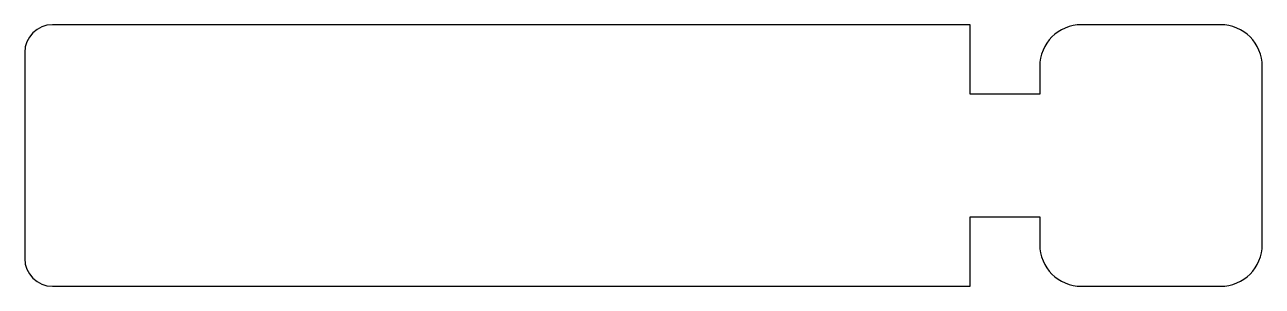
# Model space of a CAD drawing. Extents: x -42.6 to 46.4, y 9.5 to 28.3.
import ezdxf

# ---------------------------------------------------------------- set-up
doc = ezdxf.new("R2010")
doc.units = 0
doc.layers.add('Shape2DView007', color=7, linetype='CONTINUOUS')

msp = doc.modelspace()

# ---------------------------------------------------------------- linework, layer by layer
at = {"layer": 'Shape2DView007'}
for p, q in [((-2.65, 28.3), (-40.65, 28.3)), ((25.35, 28.3), (-2.65, 28.3)), ((25.35, 23.3), (25.35, 28.3)), ((43.35, 28.3), (33.35, 28.3)), ((-42.65, 26.3), (-42.65, 11.5)), ((30.35, 25.3), (30.35, 23.3)), ((46.35, 12.5), (46.35, 25.3)), ((30.35, 23.3), (25.35, 23.3)), ((25.35, 9.5), (25.35, 14.5)), ((25.35, 14.5), (30.35, 14.5)), ((30.35, 14.5), (30.35, 12.5)), ((-40.65, 9.5), (-2.65, 9.5)), ((-2.65, 9.5), (25.35, 9.5)), ((33.35, 9.5), (43.35, 9.5))]:
    msp.add_line(p, q, dxfattribs=at)
for centre, radius, start, end in [((-40.65, 26.3), 2, 90, 180), ((33.35, 25.3), 3, 90, 180), ((43.35, 25.3), 3, 0, 90), ((33.35, 12.5), 3, 180, -90), ((43.35, 12.5), 3, -90, 0), ((-40.65, 11.5), 2, 180, -90)]:
    msp.add_arc(centre, radius, start, end, dxfattribs=at)

doc.saveas('drawing.dxf')
